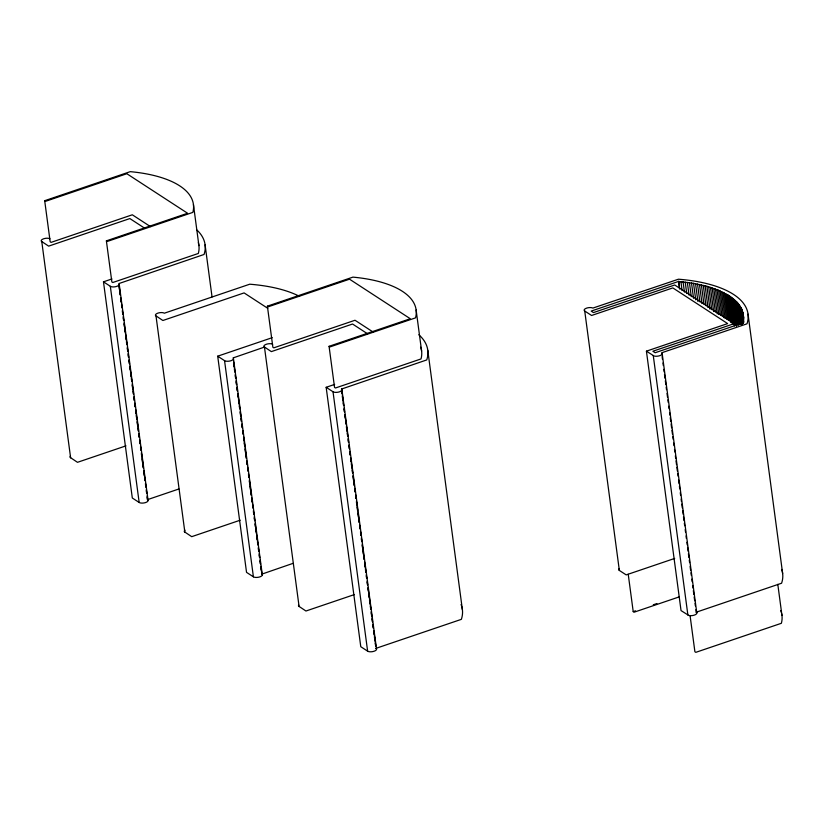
<?xml version="1.0" encoding="UTF-8"?>
<svg xmlns="http://www.w3.org/2000/svg" width="824" height="824" viewBox="0 0 824 824"><rect width="100%" height="100%" fill="white"/><g stroke="black" fill="none" stroke-linecap="round" stroke-linejoin="round"><path stroke-width="1.24" d="M44.692 200.706L130.244 171.66L131.83 171.804A113.424 46.68 -7.6 0 1 193.032 211.644L192.837 212.396L107.285 241.453L106.378 240.855L187.604 213.272L126.834 173.72L45.598 201.303L44.692 200.706L50.171 241.772L51.088 242.369L132.314 214.796L150.432 226.59M147.918 500.024A4.79 1.967 -7.6 0 1 145.117 502.702A4.79 1.967 -7.6 0 1 139.163 502.465L132.314 498.005L103.474 281.829L111.951 278.955M267.388 306.168L352.929 277.122L354.526 277.276A113.424 46.68 -7.6 0 1 415.729 317.106L415.533 317.868L329.981 346.914L329.064 346.317L410.301 318.744L349.52 279.182L268.294 306.765L267.388 306.168L272.868 347.244L273.774 347.841L355.01 320.258L373.128 332.051M260.878 566.479L261.898 574.112A4.79 1.967 -7.6 0 1 259.684 576.944A4.79 1.967 -7.6 0 1 253.401 576.821L246.541 572.361L217.701 356.184L272.26 337.655M264.154 347.192L233.048 357.935A4.79 1.967 -7.6 0 1 230.844 360.768A4.79 1.967 -7.6 0 1 224.55 360.644L217.701 356.184M125.979 445.856L77.487 462.316L70.174 457.423A4.79 1.967 -7.6 0 1 70.431 456.136M376.125 648.457A4.79 1.967 -7.6 0 1 373.911 651.3A4.79 1.967 -7.6 0 1 367.628 651.166L360.778 646.706L326.16 387.301L334.647 384.417M678.636 281.406L591.189 311.091L593.465 312.584L674.702 285.001L734.102 323.667L652.865 351.24L655.152 352.734L742.599 323.039L743.392 315.777L741.6 308.876L737.284 302.439L729.394 295.847L718.559 290.254L706.92 286.299L693.54 283.332L678.636 281.406L679.656 289.028L678.719 281.406M147.156 497.099L147.496 499.643L178.88 488.982M646.418 351.168L727.644 323.595L672.817 287.906L591.591 315.479L584.731 311.019A4.79 1.967 -7.6 0 1 586.451 308.176A4.79 1.967 -7.6 0 1 592.878 308.083L678.461 279.202A119.645 49.234 -7.6 0 1 746.997 323.811L661.6 352.806A4.79 1.967 -7.6 0 1 660.251 355.505A4.79 1.967 -7.6 0 1 654.009 355.968L646.418 351.168L681.036 610.584L688.617 615.374A4.79 1.967 -7.6 0 0 694.859 614.92A4.79 1.967 -7.6 0 0 696.218 612.211L695.878 609.667M240.206 520.202L191.714 536.671L184.411 531.779A4.79 1.967 -7.6 0 1 184.978 530.203M293.004 563.369L261.898 574.112M354.444 594.557L305.941 611.017L298.638 606.124A4.79 1.967 -7.6 0 1 298.669 605.135M375.96 648.344L461.358 619.349A119.645 49.234 -7.6 0 0 461.759 606.577M674.691 558.425L626.199 574.894L619.349 570.435L584.731 311.019M628.228 574.256L633.213 611.604L635.5 610.821M653.288 604.785L656.924 603.549M678.986 596.967L634.13 612.191L633.213 611.604M696.218 612.211L781.615 583.217L782.223 581.044A119.645 49.234 -7.6 0 0 782.79 576.728L782.8 575.667A119.645 49.234 -7.6 0 0 781.688 569.425M367.607 333.823L352.559 324.028L271.333 351.611L264.03 346.719A4.79 1.967 -7.6 0 1 266.76 344.123A4.79 1.967 -7.6 0 1 272.631 344.216M144.921 228.361L129.862 218.566L48.637 246.139L41.334 241.247A4.79 1.967 -7.6 0 1 44.074 238.651A4.79 1.967 -7.6 0 1 49.945 238.754M267.748 308.31L244.1 292.911L162.874 320.495L155.571 315.602A4.79 1.967 -7.6 0 1 158.455 312.955A4.79 1.967 -7.6 0 1 164.347 313.202L249.744 284.208A119.645 49.234 -7.6 0 1 299.565 296.393M326.16 387.301L333.02 391.761A4.79 1.967 -7.6 0 0 339.303 391.884A4.79 1.967 -7.6 0 0 341.517 389.052L426.739 359.933A119.645 49.234 -7.6 0 0 418.819 334.74M103.474 281.829L110.323 286.288A4.79 1.967 -7.6 0 0 115.741 286.659L116.091 286.567A4.79 1.967 -7.6 0 0 118.821 283.59L204.043 254.472A119.645 49.234 -7.6 0 0 197.08 230.154M147.496 499.643L147.156 495.945M748.038 314.14L782.646 573.556M743.135 313.769L743.65 317.58M742.939 312.77L743.732 318.322M742.682 311.781L743.701 319.413M742.373 310.803L743.712 321.391M742.012 309.834L743.712 322.555M741.6 308.876L743.464 322.864M741.136 307.918L743.176 323.183M777.804 584.329L781.955 615.446M740.621 306.981L742.826 323.513M740.055 306.054L742.434 323.853M739.437 305.127L741.981 324.203M738.768 304.221L741.487 324.563M738.057 303.325L740.766 323.667M737.284 302.439L740.168 324.059M736.471 301.563L739.519 324.46M735.605 300.709L738.829 324.872M734.689 299.864L738.077 325.295M733.721 299.03L737.12 324.46M732.711 298.216L736.44 326.191M731.65 297.413L735.379 325.387M730.548 296.619L734.442 325.871M729.394 295.847L733.123 323.822M728.189 295.085L731.928 323.07M726.943 294.343L730.682 322.318M725.656 293.622L729.219 320.33M724.327 292.911L727.891 319.619M722.947 292.221L726.511 318.929M721.525 291.552L725.089 318.249M720.063 290.893L723.626 317.59M718.559 290.254L721.958 315.685M717.014 289.626L720.413 315.067M715.428 289.028L718.827 314.459M713.8 288.441L717.199 313.872M712.142 287.885L715.366 312.038M710.432 287.339L713.656 311.493M708.702 286.814L711.751 309.7M706.92 286.299L709.979 309.196M705.107 285.815L707.991 307.434M703.263 285.351L705.983 305.694M701.379 284.908L703.933 303.984M699.473 284.486L702.017 303.551M697.526 284.074L699.895 301.883M695.549 283.693L697.918 301.502M693.54 283.332L695.744 299.864M691.501 282.993L693.54 298.257M689.441 282.673L691.305 296.661M687.34 282.375L689.039 295.095M685.228 282.107L686.753 293.55M683.075 281.849L684.435 292.026M680.912 281.623L682.097 290.522M662.177 353.558L696.795 612.963M662.115 356.617L662.455 359.161M662.96 362.972L663.299 365.516M663.814 369.337L664.154 371.882M664.484 374.415L664.999 378.237M665.339 380.781L665.844 384.592M666.183 387.136L666.523 389.68M667.038 393.491L667.543 397.312M667.883 399.856L668.223 402.4M668.727 406.211L669.067 408.756M669.582 412.567L669.922 415.111M670.262 417.655L670.767 421.466M671.107 424.01L671.611 427.831M671.951 430.375L672.466 434.186M672.806 436.73L673.146 439.274M673.651 443.085L673.991 445.63M674.495 449.441L674.835 451.985M675.35 455.806L675.69 458.35M676.03 460.894L676.535 464.705M676.875 467.249L677.38 471.06M677.719 473.604L678.059 476.148M678.574 479.959L679.079 483.781M679.419 486.325L679.759 488.869M680.264 492.68L680.603 495.224M681.118 499.035L681.458 501.579M681.798 504.123L682.303 507.945M682.643 510.478L683.148 514.3M683.487 516.844L684.002 520.655M684.342 523.199L684.682 525.743M685.187 529.554L685.527 532.098M686.042 535.919L686.371 538.463M686.886 542.274L687.226 544.819M687.566 547.363L688.071 551.174M688.411 553.718L688.926 557.529M689.266 560.073L689.595 562.617M690.11 566.438L690.615 570.249M690.955 572.793L691.295 575.337M691.81 579.148L692.15 581.692M692.654 585.514L692.994 588.048M693.334 590.592L693.839 594.413M694.179 596.957L694.694 600.768M695.034 603.312L695.374 605.856M690.079 615.652L694.9 651.753L695.817 652.34L781.358 623.294L781.554 622.542A113.424 46.68 -7.6 0 0 781.605 613.468M653.278 355.628L687.886 615.044M427.78 350.272L462.388 609.678M416.13 310.009L421.61 351.086M341.929 389.762L376.547 649.168M341.517 389.052L342.022 392.863M342.362 395.407L343.721 405.583M344.061 408.127L344.566 411.938M344.906 414.482L346.101 423.382M346.43 425.926L347.79 436.102M348.13 438.646L348.645 442.457M348.985 445.001L349.489 448.812M349.829 451.356L350.334 455.178M350.674 457.722L352.713 472.976M353.053 475.52L354.413 485.697M354.753 488.241L355.257 492.052M355.597 494.596L356.102 498.407M356.442 500.951L357.637 509.85M357.977 512.394L359.326 522.571M359.666 525.115L360.181 528.926M360.521 531.47L361.025 535.291M361.365 537.835L361.87 541.646M362.21 544.19L364.249 559.444M364.589 561.989L365.949 572.165M366.289 574.709L366.793 578.52M367.133 581.064L367.648 584.886M367.988 587.419L370.872 609.039M371.202 611.583L371.717 615.404M372.057 617.938L372.561 621.76M372.901 624.304L373.416 628.115M373.756 630.659L375.785 645.923M341.517 390.205L342.022 394.016M342.362 396.56L342.877 400.371M343.217 402.915L343.557 405.459M344.061 409.281L344.401 411.815M344.916 415.636L345.246 418.18M345.586 420.724L346.101 424.535M346.441 427.079L346.945 430.89M347.285 433.434L347.625 435.978M348.13 439.8L348.47 442.334M348.985 446.155L349.325 448.699M349.829 452.51L350.169 455.054M350.684 458.865L351.024 461.409M351.354 463.953L351.869 467.774M352.209 470.319L352.548 472.852M353.053 476.674L353.568 480.485M353.908 483.029L354.248 485.573M354.753 489.384L355.093 491.928M355.597 495.749L355.937 498.293M356.452 502.104L356.792 504.649M357.132 507.193L357.637 511.004M357.977 513.548L358.481 517.359M358.821 519.903L359.161 522.447M359.676 526.268L360.016 528.812M360.521 532.623L360.861 535.167M361.365 538.978L361.705 541.523M362.22 545.344L362.56 547.878M362.9 550.422L363.405 554.243M363.744 556.787L364.084 559.331M364.589 563.142L365.104 566.953M365.444 569.497L365.784 572.041M366.289 575.863L366.628 578.396M367.133 582.218L367.473 584.762M367.988 588.573L368.328 591.117M368.668 593.661L369.173 597.472M369.512 600.016L370.017 603.837M370.357 606.382L370.697 608.915M371.212 612.737L371.717 616.548M372.057 619.092L372.397 621.636M372.912 625.447L373.241 627.991M373.756 631.812L374.096 634.356M374.436 636.901L374.941 640.712M375.281 643.256L375.62 645.8M329.064 346.317L334.544 387.393L335.461 387.991L421.012 358.945L421.208 358.183A113.424 46.68 -7.6 0 0 420.704 347.172M333.02 391.761L367.628 651.166M264.473 347.151L299.091 606.557M233.47 358.646L262.31 574.822M233.563 361.746L234.922 371.923M235.262 374.467L235.767 378.278M236.107 380.822L236.612 384.643M236.952 387.187L237.467 390.998M237.806 393.542L239.835 408.797M240.175 411.341L240.69 415.162M241.03 417.706L241.535 421.517M241.875 424.061L242.38 427.872M242.72 430.416L243.235 434.238M243.574 436.772L244.759 445.681M245.099 448.225L246.458 458.391M246.798 460.935L247.303 464.757M247.643 467.29L248.148 471.112M248.488 473.656L249.002 477.467M249.342 480.011L251.372 495.276M251.711 497.809L252.226 501.631M252.566 504.175L253.071 507.986M253.411 510.53L253.926 514.341M254.256 516.885L254.77 520.706M255.11 523.25L256.295 532.149M256.635 534.694L257.994 544.86M258.334 547.404L258.839 551.225M259.179 553.769L259.694 557.58M260.034 560.124L260.538 563.935M233.563 362.9L234.078 366.711M234.407 369.255L234.747 371.799M235.262 375.62L235.602 378.164M236.107 381.976L236.447 384.52M236.962 388.331L237.302 390.875M237.806 394.696L238.146 397.23M238.486 399.774L238.991 403.595M239.331 406.139L239.671 408.683M240.186 412.494L240.69 416.305M241.03 418.849L241.37 421.394M241.875 425.215L242.215 427.749M242.73 431.57L243.07 434.114M243.574 437.925L243.914 440.469M244.254 443.013L244.759 446.824M245.099 449.368L245.614 453.19M245.954 455.734L246.294 458.268M246.798 462.089L247.138 464.633M247.643 468.444L247.983 470.988M248.498 474.799L248.838 477.343M249.342 481.164L249.682 483.709M250.022 486.253L250.527 490.064M250.867 492.608L251.207 495.152M251.722 498.963L252.226 502.784M252.566 505.318L252.906 507.862M253.411 511.683L253.751 514.227M254.266 518.038L254.606 520.583M255.11 524.394L255.45 526.938M255.79 529.482L256.295 533.303M256.635 535.837L257.15 539.658M257.49 542.202L257.83 544.746M258.334 548.557L258.674 551.101M259.189 554.913L259.519 557.457M260.034 561.278L260.374 563.822M260.714 566.356L261.218 570.177M224.55 360.644L253.401 576.821M205.083 244.81L212.046 296.939M193.434 204.548L198.914 245.624M156.014 316.035L184.864 532.211M119.233 284.29L148.083 500.467M118.986 284.857L120.345 295.033M120.685 297.577L121.2 301.388M121.54 303.932L122.045 307.743M122.385 310.288L122.889 314.109M123.229 316.643L123.744 320.464M124.084 323.008L125.269 331.907M125.609 334.451L126.968 344.628M127.308 347.162L127.813 350.983M128.153 353.527L128.657 357.338M128.997 359.882L129.512 363.693M129.852 366.237L131.881 381.502M132.221 384.046L133.581 394.212M133.921 396.756L134.425 400.577M134.765 403.121L135.28 406.932M135.62 409.477L136.805 418.376M137.145 420.92L138.504 431.096M138.844 433.64L139.349 437.451M139.689 439.995L140.204 443.806M140.533 446.351L141.048 450.172M141.388 452.706L143.428 467.97M143.757 470.514L145.117 480.691M145.457 483.224L145.972 487.046M146.312 489.59L146.816 493.401M118.996 286.01L119.501 289.821M119.84 292.366L120.18 294.91M120.685 298.721L121.2 302.542M121.54 305.086L121.88 307.62M122.385 311.441L122.725 313.985M123.24 317.796L123.579 320.34M124.084 324.151L124.424 326.695M124.764 329.239L125.269 333.061M125.609 335.605L126.124 339.416M126.463 341.96L126.803 344.504M127.308 348.315L127.648 350.859M128.153 354.67L128.493 357.214M129.007 361.036L129.347 363.58M129.852 367.391L130.192 369.935M130.532 372.479L131.037 376.29M131.376 378.834L131.716 381.378M132.231 385.189L132.736 389.01M133.076 391.554L133.416 394.099M133.921 397.91L134.261 400.454M134.775 404.265L135.115 406.809M135.62 410.63L135.96 413.174M136.3 415.708L136.805 419.529M137.145 422.073L137.66 425.884M137.999 428.428L138.339 430.973M138.844 434.784L139.184 437.328M139.689 441.149L140.028 443.693M140.543 447.504L140.883 450.048M141.388 453.859L141.728 456.403M142.068 458.947L142.573 462.758M142.912 465.303L143.252 467.847M143.767 471.668L144.272 475.479M144.612 478.023L144.952 480.567M145.467 484.378L145.797 486.922M146.312 490.733L146.651 493.277M106.378 240.855L111.858 281.921L112.764 282.519L198.316 253.473L198.512 252.71A113.424 46.68 -7.6 0 0 198.316 242.668M110.323 286.288L139.163 502.465M41.787 241.679L70.627 457.856M780.699 610.574A113.424 46.68 -7.6 0 1 781.358 612.49M461.059 604.538A119.645 49.234 -7.6 0 1 461.43 605.558M619.349 570.435A4.79 1.967 -7.6 0 1 619.215 568.642"/></g></svg>
